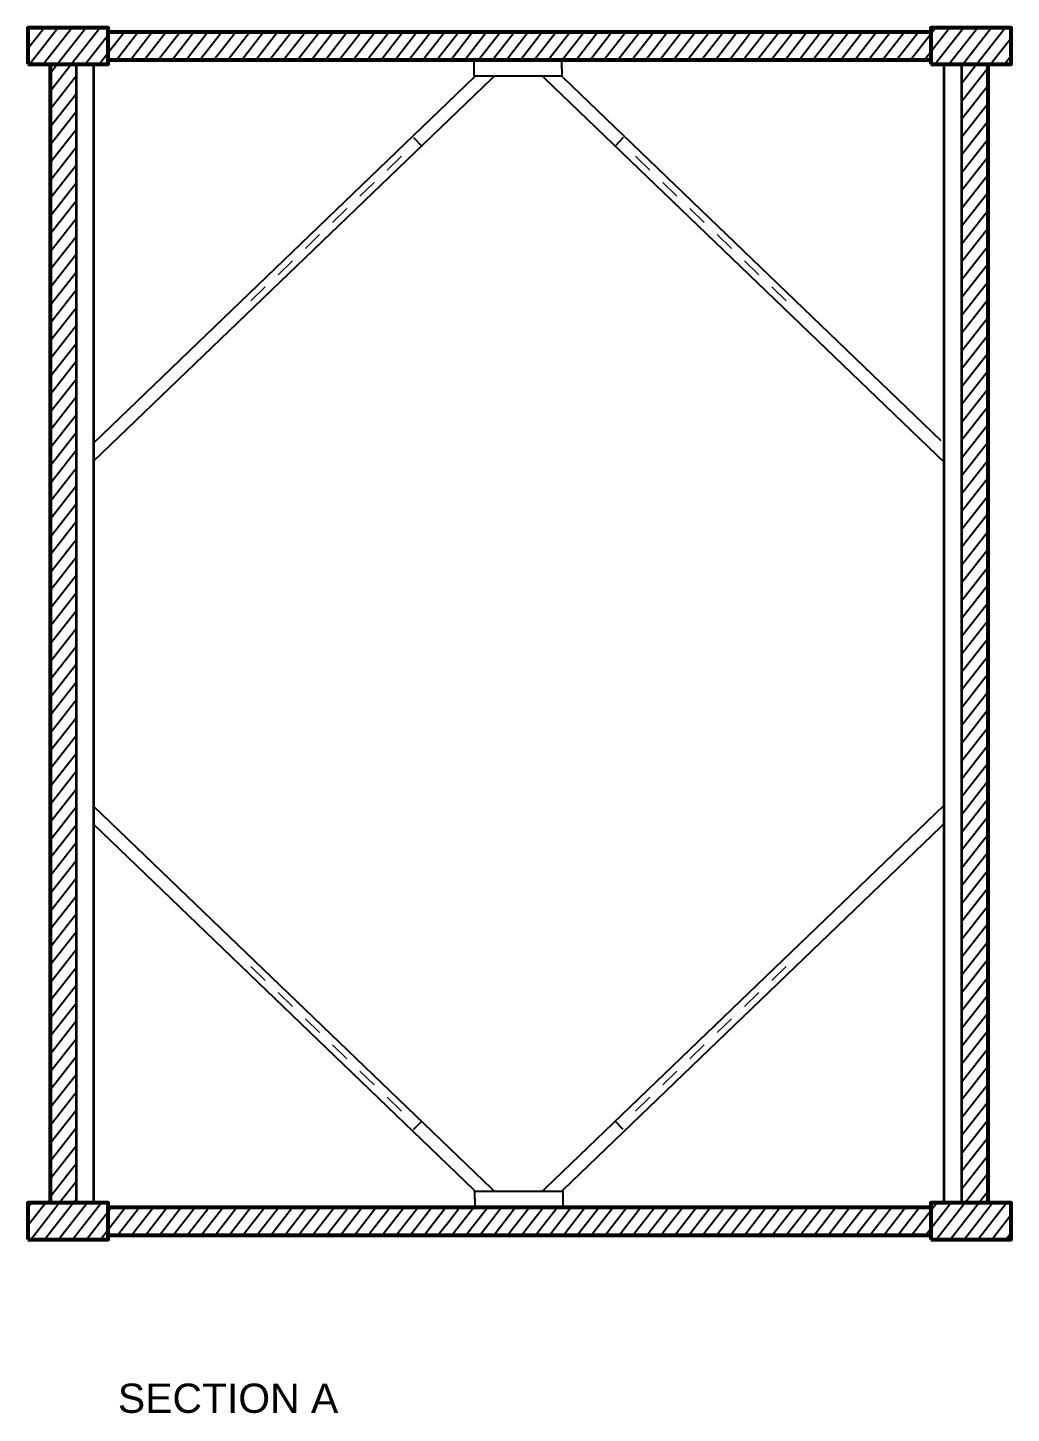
# Model space of a CAD drawing. Header units: millimetres. Extents: x -383 to 2872, y 639 to 2489.
# Drawn here: x 2184.7 to 2352.7, y 2251.9 to 2488.6 of the extents above; entities that cross this region are included whole.
import ezdxf

# ---------------------------------------------------------------- set-up
doc = ezdxf.new("R2010")
doc.units = ezdxf.units.MM
doc.layers.add('ARREDI_attrezzature', color=175, linetype='Continuous')
doc.layers.add('struttura', color=7, linetype='Continuous')
doc.styles.get("Standard").update_dxf_attribs({"font": 'Arial.ttf'})
pattern_1 = [(52, (1256.3046, 2112.9234), (-1.4775202, 1.1543653), [])]

msp = doc.modelspace()

# ---------------------------------------------------------------- hatches: boundary and pattern name
at = {"layer": 'ARREDI_attrezzature'}
h = msp.add_hatch(dxfattribs=at)
h.set_pattern_fill('ANSI31', color=256, scale=15, angle=7)
h.set_pattern_definition(pattern_1)
h.paths.add_polyline_path([(2198.44, 2488.58), (2184.7, 2488.58), (2184.7, 2482.34), (2198.44, 2482.34)])
h = msp.add_hatch(dxfattribs=at)
h.set_pattern_fill('ANSI31', color=256, scale=15, angle=7)
h.set_pattern_definition(pattern_1)
h.paths.add_polyline_path([(2338.96, 2487.87), (2198.44, 2487.87), (2198.44, 2483.09), (2338.96, 2483.09)])
h = msp.add_hatch(dxfattribs=at)
h.set_pattern_fill('ANSI31', color=256, scale=15, angle=7)
h.set_pattern_definition(pattern_1)
h.paths.add_polyline_path([(2352.7, 2488.58), (2338.96, 2488.58), (2338.96, 2482.34), (2352.7, 2482.34)])
h = msp.add_hatch(dxfattribs=at)
h.set_pattern_fill('ANSI31', color=256, scale=15, angle=7)
h.set_pattern_definition(pattern_1)
h.paths.add_polyline_path([(2192.95, 2482.34), (2188.52, 2482.34), (2188.52, 2287.87), (2192.95, 2287.87)])
h = msp.add_hatch(dxfattribs=at)
h.set_pattern_fill('ANSI31', color=256, scale=15, angle=7)
h.set_pattern_definition(pattern_1)
h.paths.add_polyline_path([(2348.74, 2482.34), (2344.2, 2482.34), (2344.2, 2287.87), (2348.74, 2287.87)])
h = msp.add_hatch(dxfattribs=at)
h.set_pattern_fill('ANSI31', color=256, scale=15, angle=7)
h.set_pattern_definition(pattern_1)
h.paths.add_polyline_path([(2198.44, 2287.87), (2184.7, 2287.87), (2184.7, 2281.62), (2198.44, 2281.62)])
h = msp.add_hatch(dxfattribs=at)
h.set_pattern_fill('ANSI31', color=256, scale=15, angle=7)
h.set_pattern_definition(pattern_1)
h.paths.add_polyline_path([(2256.66, 2287.12), (2198.44, 2287.12), (2198.44, 2282.34), (2256.66, 2282.34)])
h = msp.add_hatch(dxfattribs=at)
h.set_pattern_fill('ANSI31', color=256, scale=15, angle=7)
h.set_pattern_definition(pattern_1)
h.paths.add_polyline_path([(2280.86, 2287.12), (2256.66, 2287.12), (2256.66, 2282.34), (2280.86, 2282.34)])
h = msp.add_hatch(dxfattribs=at)
h.set_pattern_fill('ANSI31', color=256, scale=15, angle=7)
h.set_pattern_definition(pattern_1)
h.paths.add_polyline_path([(2338.96, 2287.12), (2280.86, 2287.12), (2280.86, 2282.34), (2338.96, 2282.34)])
h = msp.add_hatch(dxfattribs=at)
h.set_pattern_fill('ANSI31', color=256, scale=15, angle=7)
h.set_pattern_definition(pattern_1)
h.paths.add_polyline_path([(2352.7, 2287.87), (2338.96, 2287.87), (2338.96, 2281.62), (2352.7, 2281.62)])

# ---------------------------------------------------------------- linework, layer by layer
at = {"layer": 'struttura'}
for p, q in [((2260.95, 2481.62), (2260.95, 2483.09)), ((2275.94, 2481.62), (2275.94, 2483.09)), ((2260.88, 2480.1), (2261.12, 2480.33)), ((2263.93, 2479.87), (2264.42, 2480.33)), ((2273.1, 2479.87), (2272.62, 2480.33)), ((2276.15, 2480.1), (2275.94, 2480.33)), ((2340.64, 2352.11), (2341.2, 2352.65)), ((2260.88, 2290.06), (2261.09, 2289.84)), ((2261.09, 2288.55), (2261.09, 2287.12)), ((2263.93, 2290.3), (2264.41, 2289.84)), ((2273.1, 2290.3), (2272.62, 2289.84)), ((2276.15, 2290.06), (2275.92, 2289.84)), ((2276.08, 2288.55), (2276.08, 2287.12))]:
    msp.add_line(p, q, dxfattribs=at)
at = {"layer": 'struttura', "lineweight": 53}
for points in [[(2184.7, 2482.34), (2198.44, 2482.34), (2198.44, 2488.58), (2184.7, 2488.58), (2184.7, 2482.34)], [(2198.44, 2487.87), (2338.96, 2487.87)], [(2338.96, 2482.34), (2352.7, 2482.34), (2352.7, 2488.58), (2338.96, 2488.58), (2338.96, 2482.34)], [(2198.44, 2483.09), (2338.96, 2483.09)], [(2188.52, 2482.34), (2188.52, 2287.87)], [(2348.74, 2287.87), (2348.74, 2482.34)], [(2184.7, 2281.62), (2198.44, 2281.62), (2198.44, 2287.87), (2184.7, 2287.87), (2184.7, 2281.62)], [(2198.44, 2287.12), (2338.96, 2287.12)], [(2338.96, 2281.62), (2352.7, 2281.62), (2352.7, 2287.87), (2338.96, 2287.87), (2338.96, 2281.62)], [(2198.44, 2282.34), (2338.96, 2282.34)]]:
    msp.add_lwpolyline(points, dxfattribs=at)
at = {"layer": 'struttura', "lineweight": 35}
for points in [[(2192.95, 2482.34), (2192.95, 2287.87)], [(2195.95, 2482.34), (2195.95, 2287.87)], [(2341.2, 2482.34), (2341.2, 2287.77)], [(2344.2, 2482.34), (2344.2, 2287.77)]]:
    msp.add_lwpolyline(points, dxfattribs=at)
at = {"layer": 'struttura', "lineweight": 25}
for points in [[(2275.94, 2481.62), (2275.94, 2480.33), (2260.95, 2480.33), (2260.95, 2481.62)], [(2260.88, 2480.1), (2195.95, 2417.63)], [(2195.95, 2414.54), (2263.93, 2479.87)], [(2341.41, 2414.23), (2273.1, 2479.87)], [(2276.15, 2480.1), (2340.64, 2418.06)], [(2250.61, 2469.81), (2251.99, 2468.37)], [(2286.42, 2469.81), (2285.05, 2468.37)], [(2195.95, 2355.63), (2263.93, 2290.3)], [(2341.2, 2355.74), (2273.1, 2290.3)], [(2260.88, 2290.06), (2195.95, 2352.54)], [(2276.15, 2290.06), (2340.64, 2352.11)], [(2250.61, 2300.37), (2251.99, 2301.81)], [(2286.42, 2300.37), (2285.05, 2301.81)], [(2261.09, 2288.55), (2261.09, 2289.84), (2276.08, 2289.84), (2276.08, 2288.55)]]:
    msp.add_lwpolyline(points, dxfattribs=at)
at = {"layer": 'struttura', "lineweight": 18}
for points in [[(2246.09, 2464.26), (2248.52, 2466.63)], [(2290.95, 2464.26), (2288.52, 2466.63)], [(2241.43, 2459.79), (2243.87, 2462.16)], [(2295.6, 2459.79), (2293.17, 2462.16)], [(2236.78, 2455.33), (2239.21, 2457.7)], [(2300.26, 2455.33), (2297.82, 2457.7)], [(2232.13, 2450.87), (2234.56, 2453.24)], [(2304.91, 2450.87), (2302.47, 2453.24)], [(2227.47, 2446.4), (2229.91, 2448.77)], [(2309.56, 2446.4), (2307.13, 2448.77)], [(2222.82, 2441.94), (2225.25, 2444.31)], [(2314.22, 2441.94), (2311.78, 2444.31)], [(2222.82, 2328.23), (2225.25, 2325.86)], [(2314.22, 2328.23), (2311.78, 2325.86)], [(2227.47, 2323.77), (2229.91, 2321.4)], [(2309.56, 2323.77), (2307.13, 2321.4)], [(2232.13, 2319.31), (2234.56, 2316.94)], [(2304.91, 2319.31), (2302.47, 2316.94)], [(2236.78, 2314.84), (2239.21, 2312.47)], [(2300.26, 2314.84), (2297.82, 2312.47)], [(2241.43, 2310.38), (2243.87, 2308.01)], [(2295.6, 2310.38), (2293.17, 2308.01)], [(2246.09, 2305.91), (2248.52, 2303.54)], [(2290.95, 2305.91), (2288.52, 2303.54)]]:
    msp.add_lwpolyline(points, dxfattribs=at)

# ---------------------------------------------------------------- texts
at = {"layer": 'struttura', "color": 2, "insert": (2200.1, 2256.99), "char_height": 5, "attachment_point": 1}
msp.add_mtext_dynamic_manual_height_columns('{\\C256;SECTION A}', width=42.5827, gutter_width=1, heights=[9.46], dxfattribs=at)

doc.saveas('drawing.dxf')
